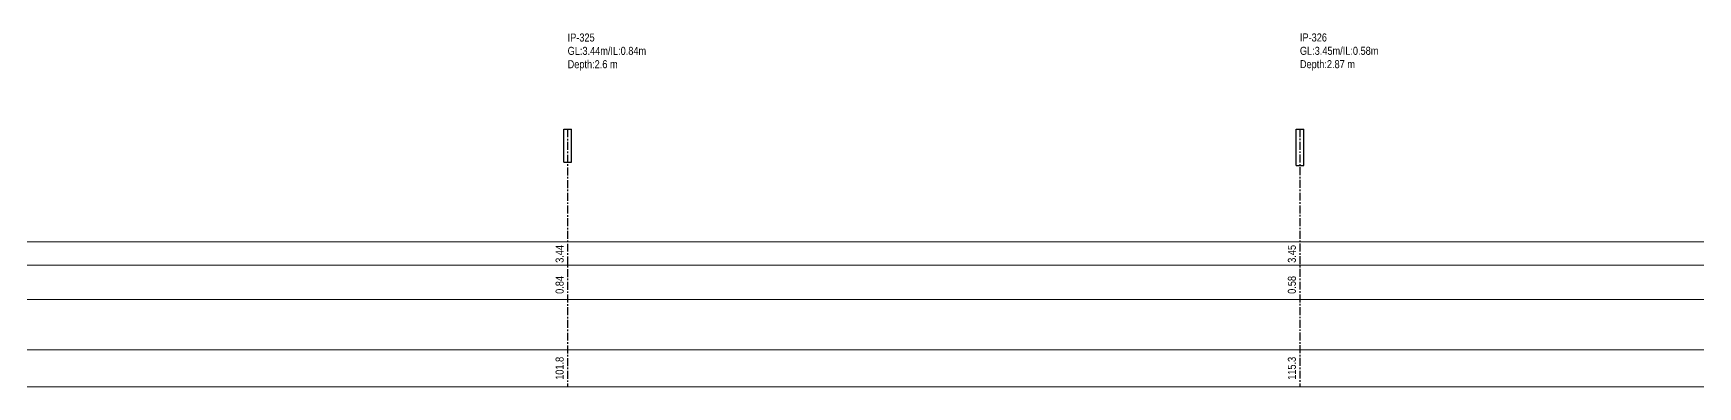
# Model space of a CAD drawing. Header units: metres. Extents: x -765 to 1831, y -99 to 211.
# Drawn here: x 271.2 to 533.2, y -33.6 to 22 of the extents above; entities that cross this region are included whole.
import ezdxf

# ---------------------------------------------------------------- set-up
doc = ezdxf.new("R2010")
doc.units = ezdxf.units.M
doc.header["$MEASUREMENT"] = 0
doc.linetypes.add('CENTER', pattern=[2, 1.25, -0.25, 0.25, -0.25])
doc.layers.add('PDF_Text', color=7, linetype='Continuous')
doc.layers.add('SM_PP_GRIDTEXT', color=7, linetype='Continuous', lineweight=5)
doc.styles.add('ALL', font='swissc.ttf')

msp = doc.modelspace()

# ---------------------------------------------------------------- linework, layer by layer
at = {"layer": 'lines', "color": 8, "linetype": 'CENTER'}
for p, q in [((355.3, 6.88), (355.3, -33.61)), ((470.6, 6.9), (470.6, -33.61))]:
    msp.add_line(p, q, dxfattribs=at)
at = {"layer": 'Profile Manhole'}
for p, q in [((354.7, 1.68), (354.7, 6.88)), ((354.7, 6.88), (355.9, 6.88)), ((355.9, 1.68), (355.9, 6.88)), ((470, 1.16), (470, 6.9)), ((470, 6.9), (471.2, 6.9)), ((471.2, 1.16), (471.2, 6.9)), ((354.7, 1.68), (355.9, 1.68)), ((470, 1.16), (471.2, 1.16))]:
    msp.add_line(p, q, dxfattribs=at)
at = {"layer": 'SM_PP_GRIDTEXT'}
for p, q in [((-6.65, -10.85), (1823.4, -10.85)), ((-6.65, -14.49), (1823.4, -14.49)), ((-6.65, -19.88), (1823.4, -19.88)), ((-6.65, -27.83), (1823.4, -27.83)), ((-6.65, -33.61), (1823.4, -33.61))]:
    msp.add_line(p, q, dxfattribs=at)

# ---------------------------------------------------------------- texts
at = {"layer": 'ANNOTATION', "color": 7, "char_height": 1.26, "attachment_point": 1, "style": 'ALL'}
for s, insert in [('IP-325\\PGL:3.44m/IL:0.84m\\PDepth:2.6 m', (355.3, 21.94)), ('IP-326\\PGL:3.45m/IL:0.58m\\PDepth:2.87 m', (470.6, 21.95))]:
    msp.add_mtext(s, dxfattribs=dict(at, insert=insert))
at = {"layer": 'PDF_text', "color": 7, "style": 'ALL'}
for s, p in [('3.44', (354.66, -14.13)), ('3.45', (469.96, -14.13)), ('0.84', (354.66, -19.01)), ('0.58', (469.96, -19.01)), ('101.8', (354.66, -32.53)), ('115.3', (469.96, -32.53))]:
    msp.add_text(s, height=1.26, rotation=90, dxfattribs=at).set_placement(p)

doc.saveas('drawing.dxf')
